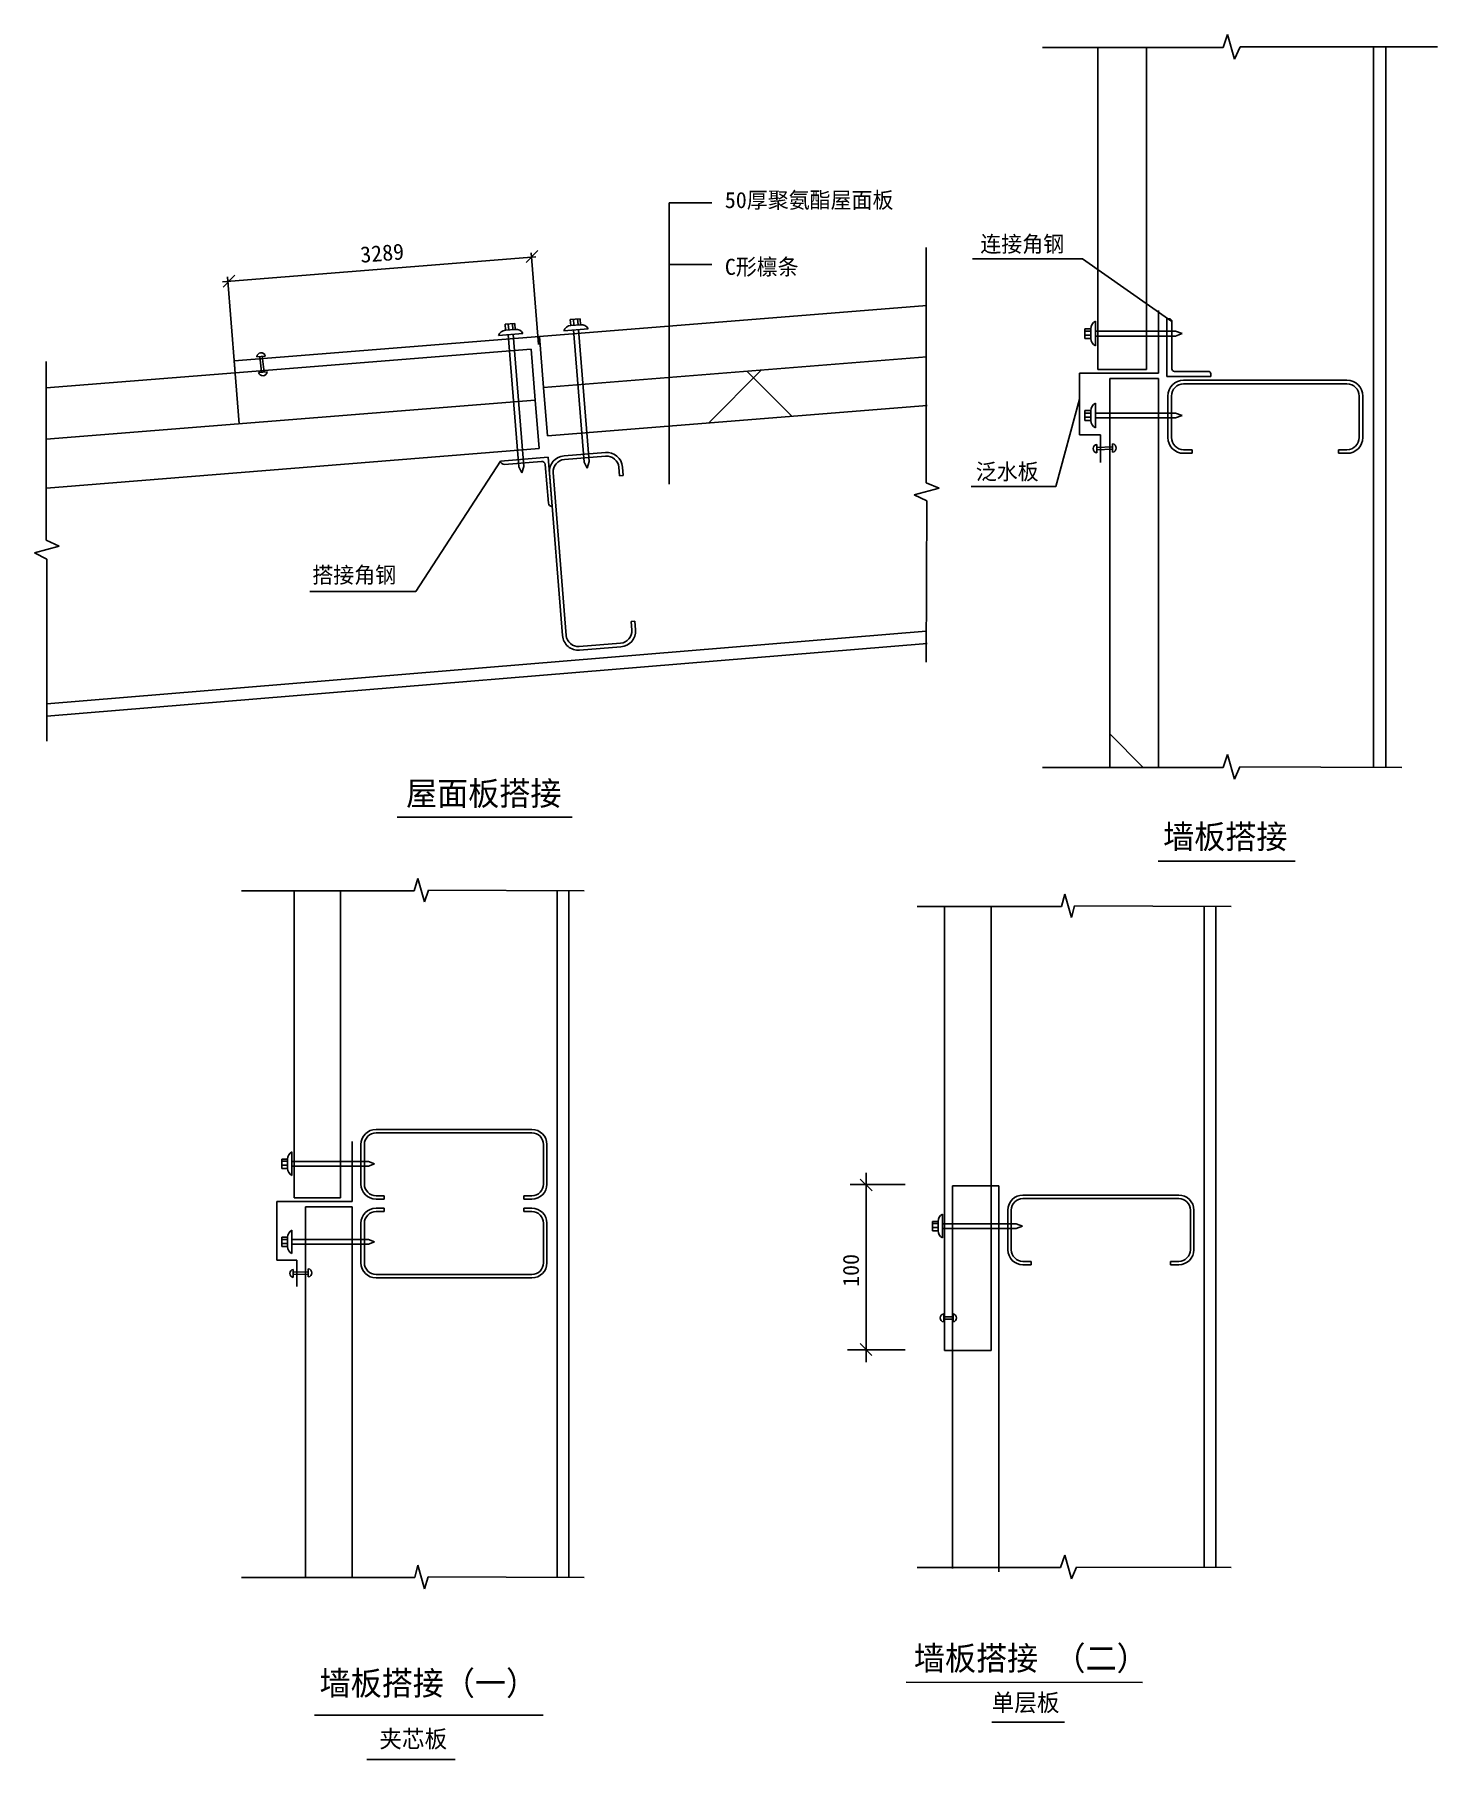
# Model space of a CAD drawing. Header units: metres. Extents: x 1106 to 16248, y 2815 to 21438.
import ezdxf

# ---------------------------------------------------------------- set-up
doc = ezdxf.new("R2010")
doc.units = ezdxf.units.M

# ---------------------------------------------------------------- blocks, each defined once
blk = doc.blocks.new('USER')
blk.add_lwpolyline([(-34.29, -32.35), (29.39, 31.61)])

msp = doc.modelspace()

# ---------------------------------------------------------------- hatches: boundary and pattern name
h = msp.add_hatch()
h.set_pattern_fill('ANSI37', scale=1974)
h.paths.add_polyline_path([(13107.69, 21298.55), (12581.42, 21298.55), (12581.42, 17821.98), (13107.69, 17821.98)])
h.paths.add_polyline_path([(13236.89, 17298.37), (12710.63, 17298.37), (12710.63, 13526.08), (13236.89, 13526.08)])
h.paths.add_polyline_path([(12710.63, 17722.84), (12710.63, 17351), (13236.89, 17351), (13236.89, 17722.84)])
h = msp.add_hatch()
h.set_pattern_fill('ANSI37', scale=1974)
h.paths.add_polyline_path([(10728.81, 17430.75), (10728.81, 17958.7), (7022.94, 17662.23), (7064.91, 17137.63)])
h.paths.add_polyline_path([(6071.52, 16928.54), (6029.55, 17453.13), (1232.92, 17069.4), (1232.92, 16541.45)])
h.paths.add_polyline_path([(6510.43, 17491.61), (6082.01, 17457.33), (6123.98, 16932.74), (6552.39, 16967.01)])
h.paths.add_polyline_path([(6970.48, 17658.03), (6598.95, 17628.31), (6640.91, 17103.71), (7012.45, 17133.44)])
h = msp.add_hatch()
h.set_pattern_fill('ANSI37', scale=1882)
h.paths.add_polyline_path([(4409.64, 12194.34), (3907.64, 12194.34), (3907.64, 8878.1), (4409.64, 8878.1)])
h.paths.add_polyline_path([(4532.88, 8378.63), (4030.89, 8378.63), (4030.89, 4780.31), (4532.88, 4780.31)])
h.paths.add_polyline_path([(4030.89, 8783.53), (4030.89, 8428.83), (4532.88, 8428.83), (4532.88, 8783.53)])

# ---------------------------------------------------------------- linework, layer by layer
for p, q in [((13934.39, 21298.55), (13983.15, 21438.13)), ((13983.15, 21438.13), (14057.53, 21171.37)), ((11985.77, 21298.55), (13934.39, 21298.55)), ((12581.42, 21298.55), (12581.42, 17821.98)), ((13107.69, 21298.55), (13107.69, 17821.98)), ((14057.53, 21171.37), (14116.76, 21304.75)), ((14116.76, 21304.75), (16248.26, 21304.75)), ((15559.36, 13527.14), (15559.36, 21299.6)), ((15690.95, 13526.69), (15690.95, 21299.15)), ((7954.25, 16583.02), (7954.25, 19621.78)), ((7954.25, 19621.78), (8415.4, 19621.78)), ((3134.39, 18767.17), (6516.96, 19037.11)), ((6545.1, 18092.75), (6466.07, 19080.94)), ((10728.81, 19138.05), (10728.81, 16598.03)), ((12415.44, 19016.62), (11228.92, 19016.62)), ((12415.44, 19016.62), (13381.8, 18340.07)), ((3266.4, 17830.45), (3187.22, 18822.08)), ((7954.32, 18956), (8415.43, 18956)), ((10736.99, 18513.7), (6554.88, 18179.13)), ((13236.89, 17780.45), (13236.89, 18459.8)), ((6183.86, 18309.28), (6288.93, 18317.69)), ((6188.95, 18245.64), (6183.86, 18309.28)), ((6294.02, 18254.05), (6188.95, 18245.64)), ((6218.42, 18312.05), (6223.51, 18248.41)), ((6263.29, 18315.64), (6268.38, 18252)), ((6288.93, 18317.69), (6294.02, 18254.05)), ((6817.99, 18240.44), (7082.23, 18261.58)), ((6888.48, 18360.47), (6993.55, 18368.87)), ((6893.57, 18296.83), (6888.48, 18360.47)), ((6998.64, 18305.23), (6893.57, 18296.83)), ((6923.04, 18363.23), (6928.13, 18299.59)), ((6967.91, 18366.82), (6973, 18303.18)), ((6976.34, 18253.11), (7090.43, 16827.01)), ((6993.55, 18368.87), (6998.64, 18305.23)), ((12443.38, 18156.78), (12443.38, 18262.18)), ((12443.38, 18262.18), (12507.22, 18262.18)), ((12507.22, 18262.18), (12507.22, 18156.78)), ((12557.41, 18076.94), (12557.41, 18342.02)), ((13326.98, 18367.48), (13354.39, 18367.48)), ((13326.98, 17746.28), (13326.98, 18367.48)), ((13381.8, 17828.51), (13381.8, 18340.07)), ((6554.88, 18179.13), (3259.6, 17915.5)), ((6113.37, 18189.25), (6377.61, 18210.39)), ((6219.26, 18197.73), (6333.35, 16771.63)), ((6271.72, 18201.92), (6385.81, 16775.83)), ((6554.88, 18179.13), (6598.95, 17628.31)), ((6923.88, 18248.91), (7037.97, 16822.82)), ((12443.38, 18236.46), (12507.22, 18236.46)), ((12443.38, 18191.45), (12507.22, 18191.45)), ((12507.22, 18156.78), (12443.38, 18156.78)), ((12557.41, 18235.79), (13421.6, 18235.79)), ((12557.41, 18183.17), (13421.6, 18183.17)), ((13421.6, 18235.79), (13490.96, 18209.48)), ((13421.6, 18183.17), (13490.96, 18209.48)), ((1232.92, 17906.91), (1232.92, 15979.23)), ((3259.6, 17915.5), (3313.97, 17235.88)), ((3269.9, 17786.71), (6466.36, 18042.43)), ((3596.91, 17966.66), (3505.42, 17959.34)), ((3538.03, 17961.95), (3557.34, 17792.21)), ((3564.3, 17964.05), (3583.61, 17794.31)), ((6466.36, 18042.43), (6510.43, 17491.61)), ((10736.99, 17959.36), (6598.95, 17628.31)), ((1232.92, 17623.74), (3269.9, 17786.71)), ((3616.23, 17796.92), (3524.73, 17789.6)), ((13236.89, 17780.45), (12386.03, 17780.45)), ((12386.03, 17780.45), (12386.03, 17117.48)), ((12581.42, 17821.98), (13107.69, 17821.98)), ((12710.63, 17722.84), (13236.89, 17722.84)), ((12710.63, 13526.08), (12710.63, 17722.84)), ((13236.89, 13526.08), (13236.89, 17722.84)), ((13326.98, 17746.28), (13802.1, 17746.28)), ((13409.21, 17801.1), (13774.69, 17801.1)), ((15271.46, 17705.99), (13508.46, 17705.99)), ((13802.1, 17746.28), (13802.1, 17773.69)), ((6598.95, 17628.31), (6640.91, 17103.71)), ((13337.42, 17087.63), (13337.42, 17534.95)), ((13376.89, 17534.95), (13376.89, 17087.63)), ((15271.46, 17666.52), (13508.46, 17666.52)), ((15403.03, 17534.95), (15403.03, 17087.63)), ((15442.5, 17534.95), (15442.5, 17087.63)), ((1232.92, 17069.4), (6510.43, 17491.61)), ((6510.43, 17491.61), (6552.39, 16967.01)), ((10740.55, 17431.69), (6640.91, 17103.71)), ((12127.28, 16557.98), (12386.03, 17501.89)), ((12443.38, 17271.98), (12443.38, 17377.38)), ((12443.38, 17377.38), (12507.22, 17377.38)), ((12443.38, 17351.66), (12507.22, 17351.66)), ((12507.22, 17377.38), (12507.22, 17271.98)), ((12557.41, 17192.14), (12557.41, 17457.23)), ((12557.41, 17351), (13421.6, 17351)), ((13421.6, 17351), (13490.96, 17324.68)), ((13421.6, 17298.37), (13490.96, 17324.68)), ((12443.38, 17306.65), (12507.22, 17306.65)), ((12507.22, 17271.98), (12443.38, 17271.98)), ((12557.41, 17298.37), (13421.6, 17298.37)), ((1235.93, 16541.69), (6552.39, 16967.01)), ((12386.03, 17117.48), (12612.8, 17117.48)), ((12571.2, 17013.49), (12571.2, 16921.71)), ((12571.2, 16980.78), (12741.94, 16986.49)), ((12571.2, 16954.42), (12741.94, 16960.14)), ((12612.8, 17117.48), (12612.8, 16817.94)), ((12741.94, 17019.21), (12741.94, 16927.42)), ((13600.56, 16956.06), (13508.46, 16956.06)), ((13600.56, 16956.06), (13600.56, 16916.59)), ((15271.46, 16956.06), (15179.36, 16956.06)), ((15179.36, 16956.06), (15179.36, 16916.59)), ((5221.15, 15425.42), (6136.24, 16833.4)), ((6650.3, 16875.82), (6136.24, 16833.4)), ((6136.24, 16833.4), (6136.24, 16833.4)), ((6576.09, 16830.09), (6178.82, 16797.31)), ((6333.35, 16771.63), (6365.11, 16704.59)), ((6385.81, 16775.83), (6365.11, 16704.59)), ((6651.69, 16379.07), (6617.36, 16795.12)), ((6694.16, 16344.3), (6650.3, 16875.82)), ((7267.09, 16925.6), (6821.18, 16889.92)), ((6824.33, 16850.58), (7270.24, 16886.25)), ((7037.97, 16822.82), (7069.73, 16755.77)), ((7090.43, 16827.01), (7069.73, 16755.77)), ((7419.22, 16673.79), (7411.88, 16765.59)), ((7458.56, 16676.94), (7451.22, 16768.74)), ((13600.56, 16916.59), (13508.46, 16916.59)), ((15271.46, 16916.59), (15179.36, 16916.59)), ((6804.92, 14948.41), (6664.33, 16705.79)), ((6844.27, 14951.55), (6703.68, 16708.94)), ((7419.22, 16673.79), (7458.56, 16676.94)), ((10728.81, 16598.03), (10868.39, 16542.08)), ((10868.39, 16542.08), (10601.63, 16467.7)), ((10601.63, 16467.7), (10735.01, 16404.29)), ((10735.01, 16404.29), (10728.81, 14660.27)), ((12127.28, 16557.98), (11213.86, 16557.98)), ((6692.85, 16344.1), (6692.95, 16344.1)), ((1372.51, 15915.38), (1105.75, 15840.99)), ((1105.75, 15840.99), (1239.13, 15774.07)), ((1232.92, 15979.23), (1372.51, 15915.38)), ((1239.13, 15774.07), (1239.13, 13810.54)), ((4076.28, 15425.49), (5221.15, 15425.42)), ((7545.12, 15100.01), (7584.47, 15103.16)), ((7552.47, 15008.21), (7545.12, 15100.01)), ((7591.81, 15011.36), (7584.47, 15103.16)), ((1239.13, 14212.06), (10728.81, 14995.19)), ((1239.13, 14080.05), (10739.63, 14864.07)), ((6985.91, 14830.9), (7431.81, 14866.57)), ((6989.06, 14791.55), (7434.96, 14827.23)), ((13934.39, 13526.08), (13983.15, 13665.67)), ((13983.15, 13665.67), (14057.53, 13398.91)), ((11985.77, 13526.08), (13934.39, 13526.08)), ((14057.53, 13398.91), (14113.89, 13532.29)), ((14113.89, 13532.29), (15864.96, 13526.08)), ((5021.51, 12988.27), (6908.42, 12988.27)), ((13232.26, 12513.57), (14711.87, 12513.57)), ((5203.09, 12194.34), (5244.73, 12327.49)), ((5244.73, 12327.49), (5315.68, 12073.03)), ((3339.46, 12194.34), (5203.09, 12194.34)), ((3907.64, 12194.34), (3907.64, 8878.1)), ((4409.64, 12194.34), (4409.64, 8878.1)), ((5315.68, 12073.03), (5359.33, 12200.26)), ((5359.33, 12200.26), (7039.75, 12194.34)), ((6748.25, 4781.32), (6748.25, 12195.35)), ((6873.77, 4780.88), (6873.77, 12194.91)), ((12188.93, 12025.73), (12226.82, 12158.88)), ((12226.82, 12158.88), (12297.77, 11904.42)), ((10630.56, 12025.73), (12188.93, 12025.73)), ((10927.61, 12025.73), (10927.61, 7230.34)), ((11429.61, 12025.73), (11429.61, 7230.34)), ((12297.77, 11904.42), (12330.84, 12031.65)), ((12330.84, 12031.65), (14021.85, 12025.73)), ((13730.34, 4888.05), (13730.34, 12026.74)), ((13855.86, 4887.61), (13855.86, 12026.3)), ((6473.62, 9617.42), (4791.93, 9617.42)), ((6473.62, 9579.77), (4791.93, 9579.77)), ((3884.73, 9121.29), (3884.73, 9374.16)), ((4532.88, 8838.48), (4532.88, 9486.5)), ((4628.78, 9027.57), (4628.78, 9454.27)), ((4666.43, 9454.27), (4666.43, 9027.57)), ((6599.12, 9454.27), (6599.12, 9027.57)), ((6636.77, 9454.27), (6636.77, 9027.57)), ((3775.97, 9197.46), (3775.97, 9298)), ((3775.97, 9298), (3836.86, 9298)), ((3775.97, 9273.46), (3836.86, 9273.46)), ((3775.97, 9230.53), (3836.86, 9230.53)), ((3836.86, 9197.46), (3775.97, 9197.46)), ((3836.86, 9298), (3836.86, 9197.46)), ((3884.73, 9272.83), (4709.07, 9272.83)), ((3884.73, 9222.63), (4709.07, 9222.63)), ((4709.07, 9272.83), (4775.24, 9247.73)), ((4709.07, 9222.63), (4775.24, 9247.73)), ((10081.58, 7105.65), (10081.58, 9149.21)), ((10501.04, 9022.16), (9907.66, 9022.16)), ((11429.61, 9009.81), (11012.98, 9009.81)), ((11012.98, 7230.34), (11012.98, 9009.81)), ((11429.61, 9009.81), (11514.98, 9009.81)), ((11514.98, 4839.93), (11514.98, 9009.81)), ((4532.88, 8838.48), (3721.26, 8838.48)), ((3721.26, 8838.48), (3721.26, 8206.09)), ((3907.64, 8878.1), (4409.64, 8878.1)), ((4030.89, 8783.53), (4532.88, 8783.53)), ((4030.89, 4780.31), (4030.89, 8783.53)), ((4532.88, 4780.31), (4532.88, 8783.53)), ((4879.78, 8902.07), (4791.93, 8902.07)), ((4879.78, 8864.42), (4791.93, 8864.42)), ((4879.78, 8767.46), (4791.93, 8767.46)), ((4879.78, 8902.07), (4879.78, 8864.42)), ((4879.78, 8729.81), (4879.78, 8767.46)), ((6385.77, 8902.07), (6385.77, 8864.42)), ((6473.62, 8902.07), (6385.77, 8902.07)), ((6473.62, 8864.42), (6385.77, 8864.42)), ((6473.62, 8767.46), (6385.77, 8767.46)), ((6385.77, 8729.81), (6385.77, 8767.46)), ((13455.72, 8908.75), (11774.02, 8908.75)), ((13455.72, 8871.1), (11774.02, 8871.1)), ((4628.78, 8604.31), (4628.78, 8177.61)), ((4666.43, 8177.61), (4666.43, 8604.31)), ((4879.78, 8729.81), (4791.93, 8729.81)), ((6473.62, 8729.81), (6385.77, 8729.81)), ((6599.12, 8177.61), (6599.12, 8604.31)), ((6636.77, 8177.61), (6636.77, 8604.31)), ((10796.68, 8524.47), (10796.68, 8625.01)), ((10796.68, 8625.01), (10857.58, 8625.01)), ((10796.68, 8600.48), (10857.58, 8600.48)), ((10857.58, 8625.01), (10857.58, 8524.47)), ((10905.45, 8448.31), (10905.45, 8701.18)), ((10905.45, 8599.84), (11701.89, 8599.84)), ((11610.87, 8318.9), (11610.87, 8745.6)), ((11648.52, 8745.6), (11648.52, 8318.9)), ((11701.89, 8599.84), (11768.05, 8574.74)), ((11701.89, 8549.64), (11768.05, 8574.74)), ((13581.21, 8745.6), (13581.21, 8318.9)), ((13618.86, 8745.6), (13618.86, 8318.9)), ((3775.97, 8353.46), (3775.97, 8454)), ((3775.97, 8454), (3836.86, 8454)), ((3775.97, 8429.47), (3836.86, 8429.47)), ((3775.97, 8386.53), (3836.86, 8386.53)), ((3836.86, 8454), (3836.86, 8353.46)), ((3884.73, 8277.3), (3884.73, 8530.16)), ((3884.73, 8428.83), (4709.07, 8428.83)), ((4709.07, 8428.83), (4775.24, 8403.73)), ((4709.07, 8378.63), (4775.24, 8403.73)), ((10796.68, 8557.54), (10857.58, 8557.54)), ((10857.58, 8524.47), (10796.68, 8524.47)), ((10905.45, 8549.64), (11701.89, 8549.64)), ((3721.26, 8206.09), (3937.58, 8206.09)), ((3836.86, 8353.46), (3775.97, 8353.46)), ((3884.73, 8378.63), (4709.07, 8378.63)), ((3937.58, 8206.09), (3937.58, 7920.36)), ((3897.89, 8106.9), (3897.89, 8019.34)), ((3897.89, 8075.69), (4060.75, 8081.14)), ((3897.89, 8050.55), (4060.75, 8056)), ((4060.75, 8112.35), (4060.75, 8024.79)), ((6473.62, 8052.11), (4791.93, 8052.11)), ((6473.62, 8014.46), (4791.93, 8014.46)), ((11861.87, 8193.4), (11774.02, 8193.4)), ((11861.87, 8155.75), (11774.02, 8155.75)), ((11861.87, 8193.4), (11861.87, 8155.75)), ((13367.87, 8193.4), (13367.87, 8155.75)), ((13455.72, 8193.4), (13367.87, 8193.4)), ((13455.72, 8155.75), (13367.87, 8155.75)), ((10918.45, 7626.3), (10918.45, 7538.74)), ((10918.45, 7595.09), (11019.2, 7595.09)), ((10918.45, 7569.95), (11019.2, 7569.95)), ((11019.2, 7626.3), (11019.2, 7538.74)), ((10501.04, 7236.27), (9880.74, 7236.27)), ((10927.61, 7230.34), (11429.61, 7230.34)), ((11012.98, 4877.21), (11012.98, 7230.34)), ((5210.16, 4780.31), (5244.73, 4913.46)), ((5244.73, 4913.46), (5315.68, 4659)), ((10630.56, 4887.04), (12181.1, 4887.04)), ((12181.1, 4887.04), (12226.82, 5020.19)), ((12226.82, 5020.19), (12297.77, 4765.73)), ((12297.77, 4765.73), (12350.91, 4892.96)), ((12350.91, 4892.96), (14021.85, 4887.04)), ((3339.46, 4780.31), (5210.16, 4780.31)), ((5315.68, 4659), (5355.05, 4786.23)), ((5355.05, 4786.23), (7039.75, 4780.31)), ((10515.34, 3648.79), (13064.33, 3648.38)), ((4127.6, 3295.03), (6595.55, 3295.6)), ((11439.5, 3219.77), (12221.64, 3219.77)), ((4693.13, 2815.34), (5646.43, 2815.34))]:
    msp.add_line(p, q)
for centre, radius, start, end in [((6301.61, 18166.73), 87.65, 29.88, 94.97), ((6899.96, 18209.41), 87.65, 94.18, 159.27), ((7006.23, 18217.92), 87.65, 29.88, 94.97), ((12594.87, 18262.79), 87.65, 115.31, 180.4), ((13354.39, 18340.07), 27.41, 0, 90), ((6195.34, 18158.23), 87.65, 94.18, 159.27), ((12594.87, 18156.17), 87.65, 179.6, 244.69), ((3551.75, 17955.66), 46.48, 13.68, 175.46), ((3569.89, 17800.59), 46.48, 193.68, 355.46), ((13508.46, 17534.95), 171.04, 90, 180), ((13409.21, 17828.51), 27.41, 180, 270), ((13774.69, 17773.69), 27.41, 0, 90), ((15271.46, 17534.95), 171.04, 0, 90), ((13508.46, 17534.95), 131.57, 90, 180), ((15271.46, 17534.95), 131.57, 0, 90), ((12594.87, 17377.99), 87.65, 115.31, 180.4), ((12594.87, 17271.37), 87.65, 179.6, 244.69), ((12578.55, 16967.6), 46.48, 99.11, 260.89), ((12734.58, 16973.32), 46.48, 279.11, 80.89), ((13508.46, 17087.63), 171.04, 180, 270), ((13508.46, 17087.63), 131.57, 180, 270), ((15271.46, 17087.63), 131.57, 270, 0), ((15271.46, 17087.63), 171.04, 270, 0), ((6175.57, 16836.64), 39.47, 184.72, 274.72), ((6579.24, 16791.98), 38.24, 4.72, 94.72), ((6834.82, 16719.43), 171.04, 94.57, 184.57), ((6834.82, 16719.43), 131.57, 94.57, 184.57), ((7280.73, 16755.1), 171.04, 4.57, 94.57), ((7280.73, 16755.1), 131.57, 4.57, 94.57), ((6689.8, 16382.22), 38.24, 184.72, 274.57), ((6975.42, 14962.05), 171.04, 184.57, 274.57), ((6975.42, 14962.05), 131.57, 184.57, 274.57), ((7421.32, 14997.72), 131.57, 274.57, 4.57), ((7421.32, 14997.72), 171.04, 274.57, 4.57), ((4791.93, 9454.27), 163.15, 90, 180), ((4791.93, 9454.27), 125.5, 90, 180), ((6473.62, 9454.27), 163.15, 0, 90), ((6473.62, 9454.27), 125.5, 0, 90), ((3920.47, 9298.58), 83.61, 115.31, 180.4), ((3920.47, 9196.88), 83.61, 179.6, 244.69), ((4791.93, 9027.57), 163.15, 180, 270), ((4791.93, 9027.57), 125.5, 180, 270), ((6473.62, 9027.57), 163.15, 270, 0), ((6473.62, 9027.57), 125.5, 270, 0), ((4791.93, 8604.31), 163.15, 90, 180), ((6473.62, 8604.31), 163.15, 0, 90), ((11774.02, 8745.6), 163.15, 90, 180), ((11774.02, 8745.6), 125.5, 90, 180), ((13455.72, 8745.6), 163.15, 0, 90), ((13455.72, 8745.6), 125.5, 0, 90), ((4791.93, 8604.31), 125.5, 90, 180), ((6473.62, 8604.31), 125.5, 0, 90), ((10941.19, 8625.59), 83.61, 115.31, 180.4), ((3920.47, 8454.58), 83.61, 115.31, 180.4), ((10941.19, 8523.9), 83.61, 179.6, 244.69), ((3920.47, 8352.88), 83.61, 179.6, 244.69), ((11774.02, 8318.9), 163.15, 180, 270), ((11774.02, 8318.9), 125.5, 180, 270), ((13455.72, 8318.9), 163.15, 270, 0), ((13455.72, 8318.9), 125.5, 270, 0), ((3904.91, 8063.12), 44.34, 99.11, 260.89), ((4053.73, 8068.57), 44.34, 279.11, 80.89), ((4791.93, 8177.61), 163.15, 180, 270), ((4791.93, 8177.61), 125.5, 180, 270), ((6473.62, 8177.61), 125.5, 270, 0), ((6473.62, 8177.61), 163.15, 270, 0), ((10925.47, 7582.52), 44.34, 99.11, 260.89), ((11012.18, 7582.52), 44.34, 279.11, 80.89)]:
    msp.add_arc(centre, radius, start, end)

# ---------------------------------------------------------------- block references
at = {"xscale": 2, "yscale": 2, "zscale": 2}
for p, rotation in [((6469.7, 19041.52), 180), ((3199.4, 18774.93), 180), ((10081.58, 9022.16), 90), ((10081.58, 7236.27), 270)]:
    msp.add_blockref('USER', p, dxfattribs=dict(at, rotation=rotation))

# ---------------------------------------------------------------- texts
for s, height, p in [('50厚聚氨酯屋面板', 174, (8556.41, 19564.06)), ('连接角钢', 174, (11314.08, 19089.38)), ('C形檩条', 174, (8556.41, 18842.98)), ('泛水板', 174, (11264.68, 16632.22)), ('搭接角钢', 174, (4104.19, 15516.68)), ('屋面板搭接', 258, (5115.91, 13116.25)), ('墙板搭接', 258, (13287.06, 12649.38)), ('墙板搭接 （二）', 258, (10596.92, 3779.74)), ('墙板搭接（一）', 258, (4182.33, 3510.39)), ('单层板', 188, (11435.84, 3335.94)), ('夹芯板', 188, (4827.12, 2943.66))]:
    msp.add_text(s, height=height).set_placement(p)
for s, rotation, p in [('3289', 4.57, (4628.38, 18973.55)), ('100', 90, (10003.82, 7917.73))]:
    msp.add_text(s, height=174, rotation=rotation).set_placement(p)

doc.saveas('drawing.dxf')
